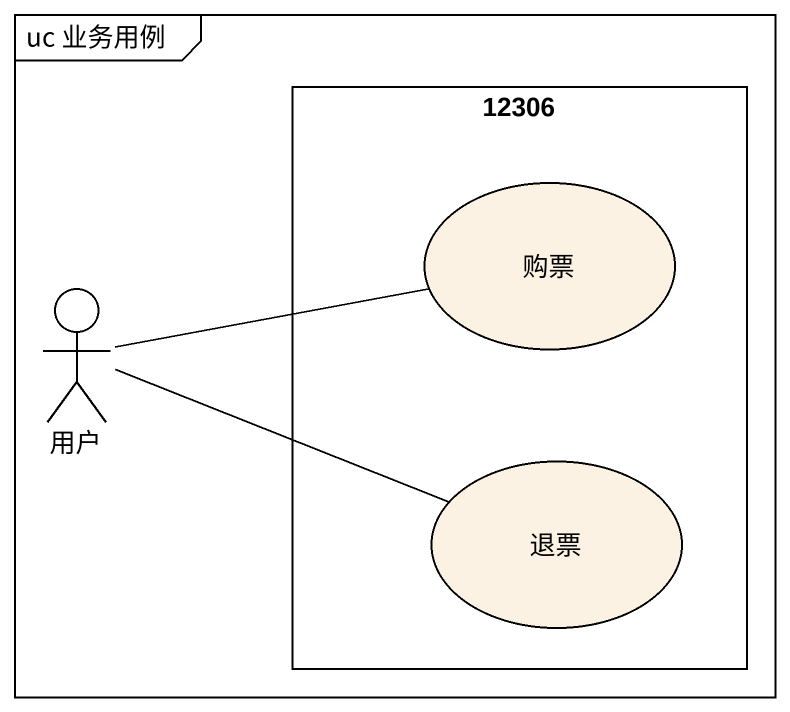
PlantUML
@startuml
mainframe uc 业务用例
rectangle "12306" as r12306 {
  usecase 购票
  usecase 退票
}
actor 用户
用户 -right- 购票
用户 -right- 退票
@enduml
